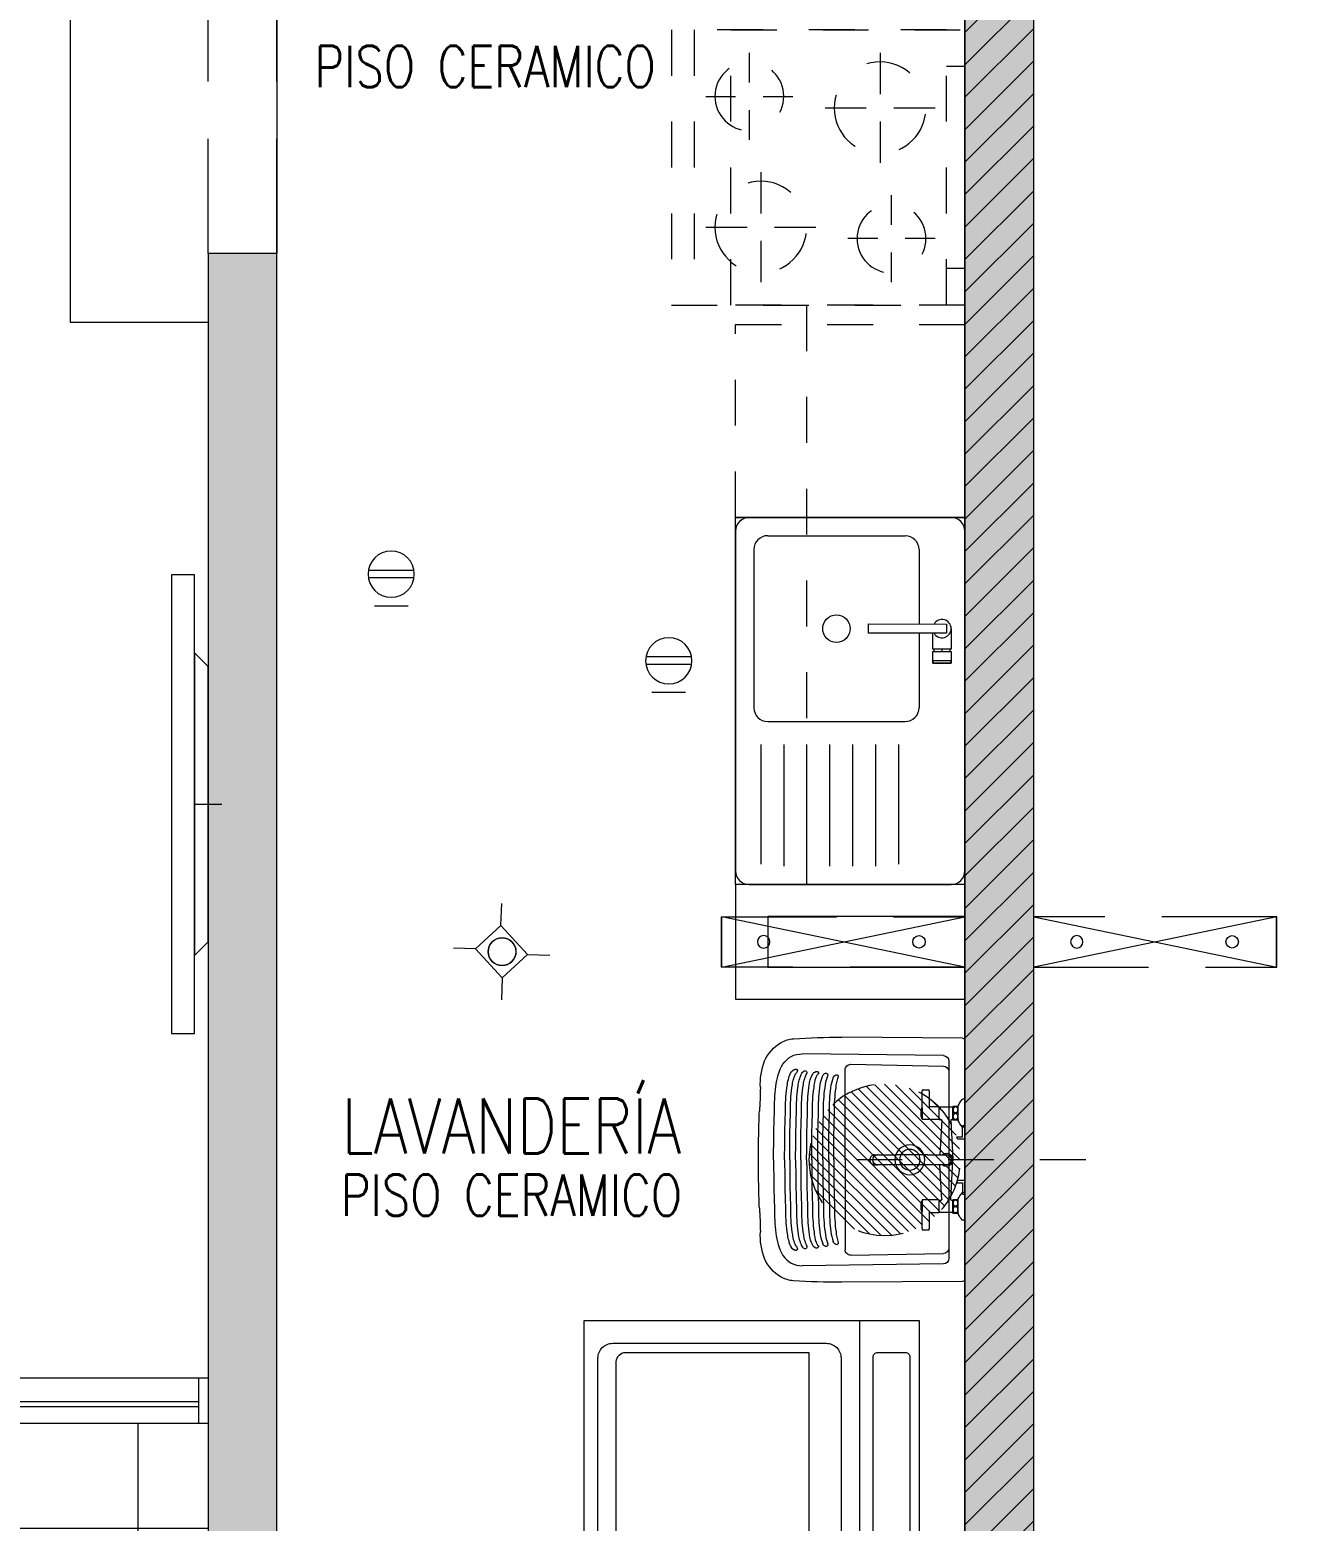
# Model space of a CAD drawing. Header units: millimetres. Extents: x 3738 to 3833, y 1327 to 1657.
# Drawn here: x 3805.983 to 3808.744, y 1482.2 to 1485.45 of the extents above; entities that cross this region are included whole.
import ezdxf
from ezdxf.enums import TextEntityAlignment as Align

# ---------------------------------------------------------------- set-up
doc = ezdxf.new("R2010")
doc.units = ezdxf.units.MM
doc.set_wipeout_variables(frame=1)
for name, pattern in [('DASHDOT', [1, 0.5, -0.25, 0, -0.25]), ('HIDDEN2', [0.1875, 0.125, -0.0625]), ('X-REF_DP_Arquitectura$0$HIDDEN', [0.375, 0.25, -0.125])]:
    doc.linetypes.add(name, pattern=pattern)
doc.layers.get('0').update_dxf_attribs({"color": 251, "lineweight": 9})
for name, color, linetype, lineweight in [('01', 251, 'Continuous', 13), ('A-07', 251, 'Continuous', 13), ('A-HATCH', 251, 'Continuous', 13), ('A-MOBILIARIO', 251, 'Continuous', 13), ('A-MURO ALTO', 251, 'Continuous', 13), ('A-MURO BAJO', 251, 'Continuous', 13), ('A-MUROS', 251, 'Continuous', 13), ('A-PROYECCIONES', 251, 'HIDDEN2', 13), ('A-PROYECCIONES INT.', 251, 'HIDDEN2', 13), ('A-TEXTO-ACABADO PISO', 251, 'Continuous', 13), ('A-TEXTO-AMBIENTE', 251, 'Continuous', 13), ('A_20_Estructuras', 251, 'Continuous', 13), ('A_30_DispositivosSanit', 251, 'Continuous', 13), ('A_30_Equipamiento', 251, 'Continuous', 13), ('A_50_TextoAmbiente', 251, 'Continuous', 13), ('A_50_Vigas', 251, 'X-REF_DP_Arquitectura$0$HIDDEN', 13), ('A_60_HatchEstructuras', 251, 'Continuous', 13), ('DLP_MOBILIARIO FIJO', 251, 'Continuous', 13), ('MURO CF 120', 251, 'Continuous', 13), ('MURO CF 60', 251, 'Continuous', 13)]:
    doc.layers.add(name, color=color, linetype=linetype, lineweight=lineweight)
doc.layers.add('A_30_AccesoriosSanit', color=251, linetype='Continuous', lineweight=13, plot=False)
doc.layers.get('A_30_AccesoriosSanit').off()
doc.styles.add('ROMANS', font='romans.shx', dxfattribs={"width": 0.8})

# ---------------------------------------------------------------- blocks, each defined once
blk = doc.blocks.new('ESTRUC_P1')
at = {"layer": 'A_60_HatchEstructuras'}
h = blk.add_hatch(color=256, dxfattribs=at)
h.dxf.hatch_style = 1
h.paths.add_polyline_path([(38.35, -8.6), (40, -8.6), (40, -7.9), (39.85, -7.9), (39.85, -8.4), (38.35, -8.4), (38.35, -7.525), (36.55, -7.525), (36.55, -8.475), (36.7, -8.475), (36.7, -7.725), (38.2, -7.725), (38.2, -13.79), (38.35, -13.79)])
h.paths.add_polyline_path([(36.7, -10.625), (36.55, -10.625), (36.55, -13.85), (36.85, -13.85), (36.85, -13.7), (36.7, -13.7)])
h.paths.add_polyline_path([(40, -10.35), (39.85, -10.35), (39.85, -13.7), (39.7, -13.7), (39.7, -13.85), (40, -13.85)])
at = {"elevation": 0}
for points in [[(37.67, -12.18), (38.2, -12.07)], [(38.2, -12.18), (37.67, -12.07)], [(38.35, -12.07), (38.88, -12.18)], [(38.88, -12.07), (38.35, -12.18)]]:
    blk.add_lwpolyline(points, dxfattribs=at)
at = {"layer": 'A_20_Estructuras'}
for points in [[(38.35, -8.6), (40, -8.6), (40, -7.9), (39.85, -7.9), (39.85, -8.4), (38.35, -8.4), (38.35, -7.525), (36.55, -7.525), (36.55, -8.475), (36.7, -8.475), (36.7, -7.725), (38.2, -7.725), (38.2, -13.79), (38.35, -13.79)], [(36.7, -10.625), (36.55, -10.625), (36.55, -13.85), (36.85, -13.85), (36.85, -13.7), (36.7, -13.7)]]:
    blk.add_lwpolyline(points, close=True, dxfattribs=at)
at = {"layer": 'A_50_Vigas'}
for points in [[(36.55, -10.625), (36.55, -8.475)], [(36.7, -10.625), (36.7, -8.475)]]:
    blk.add_lwpolyline(points, dxfattribs=at)
at = {"layer": 'A_50_Vigas', "elevation": 0}
for points in [[(38.1995, -12.18), (37.6695, -12.18), (37.6694, -12.07), (38.1994, -12.07)], [(38.2, -12.18), (37.67, -12.18), (37.67, -12.07), (38.2, -12.07)], [(38.3494, -12.18), (38.8794, -12.18), (38.8795, -12.07), (38.3495, -12.07)], [(38.35, -12.18), (38.88, -12.18), (38.88, -12.07), (38.35, -12.07)]]:
    blk.add_lwpolyline(points, dxfattribs=at)
blk = doc.blocks.new('MEZCLADORA-P')
at = {"color": 251, "linetype": 'DASHDOT', "ltscale": 0.07}
blk.add_line((0, 0.2633), (0, -0.2869), dxfattribs=at)
at = {"color": 7}
for p, q in [((-0.1318, 0), (-0.0713, 0)), ((-0.0713, 0), (-0.0713, -0.0048)), ((0.0714, 0), (0.1319, 0)), ((0.1319, 0), (0.1319, -0.0048)), ((-0.1318, 0), (-0.1318, -0.0048)), ((-0.1178, -0.0145), (-0.0853, -0.0145)), ((-0.0875, -0.0265), (-0.1157, -0.0265)), ((-0.1141, -0.0265), (-0.1146, -0.027)), ((-0.0886, -0.027), (-0.1146, -0.027)), ((-0.1146, -0.027), (-0.1146, -0.056)), ((-0.0891, -0.0265), (-0.0886, -0.027)), ((-0.0886, -0.027), (-0.0886, -0.0285)), ((-0.0865, -0.0305), (-0.0015, -0.0262)), ((0.086, -0.0304), (0.0015, -0.0262)), ((0.0714, 0), (0.0714, -0.0048)), ((0.0854, -0.0145), (0.1179, -0.0145)), ((0.1157, -0.0265), (0.0875, -0.0265)), ((0.0886, -0.0265), (0.0881, -0.027)), ((0.1151, -0.027), (0.0881, -0.027)), ((0.0881, -0.0285), (0.0881, -0.027)), ((0.1146, -0.0265), (0.1151, -0.027)), ((0.1151, -0.056), (0.1151, -0.027)), ((-0.0876, -0.057), (-0.1156, -0.057)), ((-0.1156, -0.057), (-0.1156, -0.078)), ((-0.1146, -0.056), (-0.0886, -0.056)), ((-0.1141, -0.0565), (-0.1146, -0.056)), ((-0.0891, -0.0565), (-0.1141, -0.0565)), ((-0.0891, -0.0565), (-0.0886, -0.056)), ((-0.0886, -0.0525), (-0.0886, -0.056)), ((-0.0876, -0.057), (-0.0876, -0.093)), ((-0.0865, -0.0505), (-0.011, -0.0543)), ((-0.011, -0.0405), (-0.011, -0.0805)), ((0.011, -0.0805), (0.011, -0.0405)), ((0.086, -0.0506), (0.011, -0.0543)), ((0.1156, -0.057), (0.0876, -0.057)), ((0.0876, -0.057), (0.0876, -0.093)), ((0.0881, -0.056), (0.0881, -0.0525)), ((0.0881, -0.056), (0.1151, -0.056)), ((0.0886, -0.0565), (0.0881, -0.056)), ((0.1146, -0.0565), (0.0886, -0.0565)), ((0.0896, -0.0565), (0.0896, -0.057)), ((0.0926, -0.0379), (0.0926, -0.0379)), ((0.1136, -0.0565), (0.1136, -0.057)), ((0.1146, -0.0565), (0.1151, -0.056)), ((0.1156, -0.057), (0.1156, -0.078)), ((-0.1526, -0.078), (-0.1501, -0.078)), ((-0.1526, -0.093), (-0.1526, -0.078)), ((-0.1501, -0.093), (-0.1526, -0.093)), ((-0.1242, -0.078), (-0.1501, -0.078)), ((-0.1501, -0.093), (-0.1242, -0.093)), ((-0.1129, -0.078), (-0.1242, -0.078)), ((-0.1242, -0.093), (-0.1129, -0.093)), ((-0.1137, -0.093), (-0.1137, -0.0932)), ((-0.0876, -0.093), (-0.1129, -0.093)), ((-0.1031, -0.0954), (-0.1001, -0.0954)), ((-0.0895, -0.093), (-0.0895, -0.0932)), ((-0.011, -0.0805), (-0.011, -0.1514)), ((0.011, -0.0805), (0.011, -0.1514)), ((0.1129, -0.093), (0.0876, -0.093)), ((0.0895, -0.093), (0.0895, -0.0932)), ((0.1001, -0.0954), (0.1031, -0.0954)), ((0.1242, -0.078), (0.1129, -0.078)), ((0.1129, -0.093), (0.1242, -0.093)), ((0.1137, -0.093), (0.1137, -0.0932)), ((0.1501, -0.078), (0.1242, -0.078)), ((0.1242, -0.093), (0.1501, -0.093)), ((0.1501, -0.078), (0.1526, -0.078)), ((0.1526, -0.093), (0.1501, -0.093)), ((0.1526, -0.093), (0.1526, -0.078)), ((-0.011, -0.1514), (-0.011, -0.1885)), ((0.011, -0.1885), (0.011, -0.1514)), ((-0.011, -0.1885), (-0.011, -0.1905)), ((-0.011, -0.1969), (-0.011, -0.1905)), ((0.011, -0.1885), (0.011, -0.1905)), ((0.011, -0.1969), (0.011, -0.1905))]:
    blk.add_line(p, q, dxfattribs=at)
for centre, radius, start, end in [((-0.1303, -0.0048), 0.0015, 180, 228.4626), ((-0.0982, 0.0315), 0.05, 228.4626, 246.8453), ((-0.1083, -0.0205), 0.0095, 140.8333, 144.6655), ((-0.1083, -0.0205), 0.0095, 215.3345, 219.1667), ((-0.0948, -0.0205), 0.0095, 35.3345, 39.1667), ((-0.0948, -0.0205), 0.0095, 320.8333, 324.6655), ((-0.105, 0.0315), 0.05, 293.1547, 311.5374), ((-0.0728, -0.0048), 0.0015, 311.5374, 0), ((0, -0.0405), 0.0143, 320.0451, 219.9549), ((0, -0.0405), 0.0143, 320.5275, 219.4725), ((0, -0.0405), 0.014, 321.7868, 218.2132), ((0, -0.0405), 0.011, 0, 180), ((0.0729, -0.0048), 0.0015, 180, 228.4626), ((0.105, 0.0315), 0.05, 228.4626, 246.8453), ((0.0949, -0.0205), 0.0095, 140.8333, 144.6655), ((0.0949, -0.0205), 0.0095, 215.3345, 219.1667), ((0.1084, -0.0205), 0.0095, 35.3345, 39.1667), ((0.1084, -0.0205), 0.0095, 320.8333, 324.6655), ((0.0982, 0.0315), 0.05, 293.1547, 311.5374), ((0.1304, -0.0048), 0.0015, 311.5374, 0), ((-0.1127, -0.0932), 0.001, 180, 255.7593), ((-0.1031, -0.0554), 0.04, 255.7593, 270), ((-0.1001, -0.0554), 0.04, 270, 284.2407), ((-0.0905, -0.0932), 0.001, 284.2407, 0), ((0.0905, -0.0932), 0.001, 180, 255.7593), ((0.1001, -0.0554), 0.04, 255.7593, 270), ((0.1031, -0.0554), 0.04, 270, 284.2407), ((0.1127, -0.0932), 0.001, 284.2407, 0)]:
    blk.add_arc(centre, radius, start, end, dxfattribs=at)
for centre, major_axis, ratio, start_param, end_param in [((-0.0016, -0.0243), (0.00195, 0.00019), 0.977728, 4.694416, 4.711947), ((0.0016, -0.0243), (0.00197, -0.00016), 0.989596, 4.695691, 4.715329), ((0, -0.1905), (-0.011, 0), 0.927184, 0, 3.141593), ((0, -0.1905), (0.011, 0), 0.927184, 3.141593, 6.283185)]:
    blk.add_ellipse(centre, major_axis=major_axis, ratio=ratio, start_param=start_param, end_param=end_param, dxfattribs=at)
for points, knots in [([(-0.1161, -0.026), (-0.1161, -0.026), (-0.1161, -0.0259), (-0.1161, -0.0257), (-0.1161, -0.0255), (-0.1161, -0.0251), (-0.1161, -0.0248), (-0.1161, -0.0244), (-0.1161, -0.0242), (-0.1161, -0.0237), (-0.1161, -0.0234), (-0.1161, -0.0228), (-0.1161, -0.0223), (-0.1161, -0.0214), (-0.1161, -0.0209), (-0.1161, -0.0201), (-0.1161, -0.0196), (-0.1161, -0.0187), (-0.1161, -0.0182), (-0.1161, -0.0176), (-0.1161, -0.0173), (-0.1161, -0.0168), (-0.1161, -0.0166), (-0.1161, -0.0162), (-0.1161, -0.0159), (-0.1161, -0.0155), (-0.1161, -0.0153), (-0.1161, -0.0151), (-0.1161, -0.015), (-0.1161, -0.015)], [1.912506, 1.912506, 1.912506, 1.912506, 2.09167, 2.09167, 2.270834, 2.270834, 2.409757, 2.409757, 2.503909, 2.503909, 2.59806, 2.59806, 2.741232, 2.741232, 2.868759, 2.868759, 2.996286, 2.996286, 3.139457, 3.139457, 3.233609, 3.233609, 3.32776, 3.32776, 3.466683, 3.466683, 3.645847, 3.645847, 3.825012, 3.825012, 3.825012, 3.825012]), ([(-0.1088, -0.026), (-0.1083, -0.026), (-0.1078, -0.0259), (-0.1067, -0.0257), (-0.1061, -0.0255), (-0.1053, -0.0251), (-0.1049, -0.0248), (-0.1043, -0.0244), (-0.1041, -0.0242), (-0.1036, -0.0237), (-0.1034, -0.0234), (-0.103, -0.0228), (-0.1028, -0.0223), (-0.1026, -0.0214), (-0.1025, -0.0209), (-0.1025, -0.0201), (-0.1026, -0.0196), (-0.1028, -0.0187), (-0.103, -0.0182), (-0.1034, -0.0176), (-0.1036, -0.0173), (-0.1041, -0.0168), (-0.1043, -0.0166), (-0.1049, -0.0162), (-0.1053, -0.0159), (-0.1061, -0.0155), (-0.1067, -0.0153), (-0.1078, -0.0151), (-0.1083, -0.015), (-0.1088, -0.015), (-0.1094, -0.015), (-0.1099, -0.0151), (-0.111, -0.0153), (-0.1116, -0.0155), (-0.1124, -0.0159), (-0.1128, -0.0162), (-0.1134, -0.0166), (-0.1136, -0.0168), (-0.1141, -0.0173), (-0.1143, -0.0176), (-0.1147, -0.0182), (-0.1149, -0.0187), (-0.1151, -0.0196), (-0.1152, -0.0201), (-0.1152, -0.0209), (-0.1151, -0.0214), (-0.1149, -0.0223), (-0.1147, -0.0228), (-0.1143, -0.0234), (-0.1141, -0.0237), (-0.1136, -0.0242), (-0.1134, -0.0244), (-0.1128, -0.0248), (-0.1124, -0.0251), (-0.1116, -0.0255), (-0.111, -0.0257), (-0.1099, -0.0259), (-0.1094, -0.026), (-0.1088, -0.026)], [1.912506, 1.912506, 1.912506, 1.912506, 2.09167, 2.09167, 2.270834, 2.270834, 2.409757, 2.409757, 2.503909, 2.503909, 2.59806, 2.59806, 2.741232, 2.741232, 2.868759, 2.868759, 2.996286, 2.996286, 3.139457, 3.139457, 3.233609, 3.233609, 3.32776, 3.32776, 3.466683, 3.466683, 3.645847, 3.645847, 3.825012, 3.825012, 3.825012, 4.004176, 4.004176, 4.18334, 4.18334, 4.322263, 4.322263, 4.416415, 4.416415, 4.510566, 4.510566, 4.653737, 4.653737, 4.781264, 4.781264, 4.908792, 4.908792, 5.051963, 5.051963, 5.146114, 5.146114, 5.240266, 5.240266, 5.379189, 5.379189, 5.558353, 5.558353, 5.737517, 5.737517, 5.737517, 5.737517]), ([(-0.0944, -0.026), (-0.0938, -0.026), (-0.0933, -0.0259), (-0.0922, -0.0257), (-0.0916, -0.0255), (-0.0908, -0.0251), (-0.0904, -0.0248), (-0.0898, -0.0244), (-0.0896, -0.0242), (-0.0891, -0.0237), (-0.0889, -0.0234), (-0.0885, -0.0228), (-0.0883, -0.0223), (-0.0881, -0.0214), (-0.088, -0.0209), (-0.088, -0.0201), (-0.0881, -0.0196), (-0.0883, -0.0187), (-0.0885, -0.0182), (-0.0889, -0.0176), (-0.0891, -0.0173), (-0.0896, -0.0168), (-0.0898, -0.0166), (-0.0904, -0.0162), (-0.0908, -0.0159), (-0.0916, -0.0155), (-0.0922, -0.0153), (-0.0933, -0.0151), (-0.0938, -0.015), (-0.0944, -0.015), (-0.0949, -0.015), (-0.0954, -0.0151), (-0.0965, -0.0153), (-0.0971, -0.0155), (-0.0979, -0.0159), (-0.0983, -0.0162), (-0.0989, -0.0166), (-0.0991, -0.0168), (-0.0996, -0.0173), (-0.0998, -0.0176), (-0.1002, -0.0182), (-0.1004, -0.0187), (-0.1006, -0.0196), (-0.1007, -0.0201), (-0.1007, -0.0209), (-0.1006, -0.0214), (-0.1004, -0.0223), (-0.1002, -0.0228), (-0.0998, -0.0234), (-0.0996, -0.0237), (-0.0991, -0.0242), (-0.0989, -0.0244), (-0.0983, -0.0248), (-0.0979, -0.0251), (-0.0971, -0.0255), (-0.0965, -0.0257), (-0.0954, -0.0259), (-0.0949, -0.026), (-0.0944, -0.026)], [-1.912506, -1.912506, -1.912506, -1.912506, -1.733342, -1.733342, -1.554177, -1.554177, -1.415254, -1.415254, -1.321103, -1.321103, -1.226951, -1.226951, -1.08378, -1.08378, -0.956253, -0.956253, -0.828726, -0.828726, -0.685555, -0.685555, -0.591403, -0.591403, -0.497251, -0.497251, -0.358328, -0.358328, -0.179164, -0.179164, 0, 0, 0, 0.179164, 0.179164, 0.358328, 0.358328, 0.497251, 0.497251, 0.591403, 0.591403, 0.685555, 0.685555, 0.828726, 0.828726, 0.956253, 0.956253, 1.08378, 1.08378, 1.226951, 1.226951, 1.321103, 1.321103, 1.415254, 1.415254, 1.554177, 1.554177, 1.733342, 1.733342, 1.912506, 1.912506, 1.912506, 1.912506]), ([(-0.0886, -0.0285), (-0.0886, -0.0287), (-0.0886, -0.0289), (-0.0884, -0.0293), (-0.0883, -0.0295), (-0.0881, -0.0299), (-0.0879, -0.03), (-0.0876, -0.0303), (-0.0874, -0.0303), (-0.0869, -0.0305), (-0.0867, -0.0305), (-0.0865, -0.0305)], [0.0014961, 0.0014961, 0.0014961, 0.0014961, 0.0628341, 0.0628341, 0.1278738, 0.1278738, 0.192655, 0.192655, 0.2586819, 0.2586819, 0.3211409, 0.3211409, 0.3211409, 0.3211409]), ([(-0.0871, -0.015), (-0.0871, -0.015), (-0.0871, -0.0151), (-0.0871, -0.0153), (-0.0871, -0.0155), (-0.0871, -0.0159), (-0.0871, -0.0162), (-0.0871, -0.0166), (-0.0871, -0.0168), (-0.0871, -0.0173), (-0.0871, -0.0176), (-0.0871, -0.0182), (-0.0871, -0.0187), (-0.0871, -0.0196), (-0.0871, -0.0201), (-0.0871, -0.0209), (-0.0871, -0.0214), (-0.0871, -0.0223), (-0.0871, -0.0228), (-0.0871, -0.0234), (-0.0871, -0.0237), (-0.0871, -0.0242), (-0.0871, -0.0244), (-0.0871, -0.0248), (-0.0871, -0.0251), (-0.0871, -0.0255), (-0.0871, -0.0257), (-0.0871, -0.0259), (-0.0871, -0.026), (-0.0871, -0.026)], [0, 0, 0, 0, 0.179164, 0.179164, 0.358328, 0.358328, 0.497251, 0.497251, 0.591403, 0.591403, 0.685555, 0.685555, 0.828726, 0.828726, 0.956253, 0.956253, 1.08378, 1.08378, 1.226951, 1.226951, 1.321103, 1.321103, 1.415254, 1.415254, 1.554177, 1.554177, 1.733342, 1.733342, 1.912506, 1.912506, 1.912506, 1.912506]), ([(0.0014, -0.0262), (0.0014, -0.0262), (0.0014, -0.0262), (0.0015, -0.0262), (0.0015, -0.0262), (0.0015, -0.0262)], [0, 0, 0, 0, 0.003858876, 0.003858876, 0.005459734, 0.005459734, 0.005459734, 0.005459734]), ([(0.086, -0.0305), (0.0862, -0.0305), (0.0864, -0.0304), (0.0869, -0.0303), (0.0871, -0.0302), (0.0874, -0.03), (0.0876, -0.0298), (0.0878, -0.0295), (0.0879, -0.0293), (0.0881, -0.0289), (0.0881, -0.0287), (0.0881, -0.0285)], [0.0009309, 0.0009309, 0.0009309, 0.0009309, 0.0631461, 0.0631461, 0.1284888, 0.1284888, 0.1937028, 0.1937028, 0.260157, 0.260157, 0.3196739, 0.3196739, 0.3196739, 0.3196739]), ([(0.0871, -0.026), (0.0871, -0.026), (0.0871, -0.0259), (0.0871, -0.0257), (0.0871, -0.0255), (0.0871, -0.0251), (0.0871, -0.0248), (0.0871, -0.0244), (0.0871, -0.0242), (0.0871, -0.0237), (0.0871, -0.0234), (0.0871, -0.0228), (0.0871, -0.0223), (0.0871, -0.0214), (0.0871, -0.0209), (0.0871, -0.0201), (0.0871, -0.0196), (0.0871, -0.0187), (0.0871, -0.0182), (0.0871, -0.0176), (0.0871, -0.0173), (0.0871, -0.0168), (0.0871, -0.0166), (0.0871, -0.0162), (0.0871, -0.0159), (0.0871, -0.0155), (0.0871, -0.0153), (0.0871, -0.0151), (0.0871, -0.015), (0.0871, -0.015)], [1.912506, 1.912506, 1.912506, 1.912506, 2.09167, 2.09167, 2.270834, 2.270834, 2.409757, 2.409757, 2.503909, 2.503909, 2.59806, 2.59806, 2.741232, 2.741232, 2.868759, 2.868759, 2.996286, 2.996286, 3.139457, 3.139457, 3.233609, 3.233609, 3.32776, 3.32776, 3.466683, 3.466683, 3.645847, 3.645847, 3.825012, 3.825012, 3.825012, 3.825012]), ([(0.0944, -0.026), (0.0949, -0.026), (0.0954, -0.0259), (0.0965, -0.0257), (0.0971, -0.0255), (0.0979, -0.0251), (0.0983, -0.0248), (0.0989, -0.0244), (0.0991, -0.0242), (0.0996, -0.0237), (0.0998, -0.0234), (0.1002, -0.0228), (0.1004, -0.0223), (0.1006, -0.0214), (0.1007, -0.0209), (0.1007, -0.0201), (0.1006, -0.0196), (0.1004, -0.0187), (0.1002, -0.0182), (0.0998, -0.0176), (0.0996, -0.0173), (0.0991, -0.0168), (0.0989, -0.0166), (0.0983, -0.0162), (0.0979, -0.0159), (0.0971, -0.0155), (0.0965, -0.0153), (0.0954, -0.0151), (0.0949, -0.015), (0.0944, -0.015), (0.0938, -0.015), (0.0933, -0.0151), (0.0922, -0.0153), (0.0916, -0.0155), (0.0908, -0.0159), (0.0904, -0.0162), (0.0898, -0.0166), (0.0896, -0.0168), (0.0891, -0.0173), (0.0889, -0.0176), (0.0885, -0.0182), (0.0883, -0.0187), (0.0881, -0.0196), (0.088, -0.0201), (0.088, -0.0209), (0.0881, -0.0214), (0.0883, -0.0223), (0.0885, -0.0228), (0.0889, -0.0234), (0.0891, -0.0237), (0.0896, -0.0242), (0.0898, -0.0244), (0.0904, -0.0248), (0.0908, -0.0251), (0.0916, -0.0255), (0.0922, -0.0257), (0.0933, -0.0259), (0.0938, -0.026), (0.0944, -0.026)], [1.912506, 1.912506, 1.912506, 1.912506, 2.09167, 2.09167, 2.270834, 2.270834, 2.409757, 2.409757, 2.503909, 2.503909, 2.59806, 2.59806, 2.741232, 2.741232, 2.868759, 2.868759, 2.996286, 2.996286, 3.139457, 3.139457, 3.233609, 3.233609, 3.32776, 3.32776, 3.466683, 3.466683, 3.645847, 3.645847, 3.825012, 3.825012, 3.825012, 4.004176, 4.004176, 4.18334, 4.18334, 4.322263, 4.322263, 4.416415, 4.416415, 4.510566, 4.510566, 4.653737, 4.653737, 4.781264, 4.781264, 4.908792, 4.908792, 5.051963, 5.051963, 5.146114, 5.146114, 5.240266, 5.240266, 5.379189, 5.379189, 5.558353, 5.558353, 5.737517, 5.737517, 5.737517, 5.737517]), ([(0.1088, -0.026), (0.1094, -0.026), (0.1099, -0.0259), (0.111, -0.0257), (0.1116, -0.0255), (0.1124, -0.0251), (0.1128, -0.0248), (0.1134, -0.0244), (0.1136, -0.0242), (0.1141, -0.0237), (0.1143, -0.0234), (0.1147, -0.0228), (0.1149, -0.0223), (0.1151, -0.0214), (0.1152, -0.0209), (0.1152, -0.0201), (0.1151, -0.0196), (0.1149, -0.0187), (0.1147, -0.0182), (0.1143, -0.0176), (0.1141, -0.0173), (0.1136, -0.0168), (0.1134, -0.0166), (0.1128, -0.0162), (0.1124, -0.0159), (0.1116, -0.0155), (0.111, -0.0153), (0.1099, -0.0151), (0.1094, -0.015), (0.1088, -0.015), (0.1083, -0.015), (0.1078, -0.0151), (0.1067, -0.0153), (0.1061, -0.0155), (0.1053, -0.0159), (0.1049, -0.0162), (0.1043, -0.0166), (0.1041, -0.0168), (0.1036, -0.0173), (0.1034, -0.0176), (0.103, -0.0182), (0.1028, -0.0187), (0.1026, -0.0196), (0.1025, -0.0201), (0.1025, -0.0209), (0.1026, -0.0214), (0.1028, -0.0223), (0.103, -0.0228), (0.1034, -0.0234), (0.1036, -0.0237), (0.1041, -0.0242), (0.1043, -0.0244), (0.1049, -0.0248), (0.1053, -0.0251), (0.1061, -0.0255), (0.1067, -0.0257), (0.1078, -0.0259), (0.1083, -0.026), (0.1088, -0.026)], [-1.912506, -1.912506, -1.912506, -1.912506, -1.733342, -1.733342, -1.554177, -1.554177, -1.415254, -1.415254, -1.321103, -1.321103, -1.226951, -1.226951, -1.08378, -1.08378, -0.956253, -0.956253, -0.828726, -0.828726, -0.685555, -0.685555, -0.591403, -0.591403, -0.497251, -0.497251, -0.358328, -0.358328, -0.179164, -0.179164, 0, 0, 0, 0.179164, 0.179164, 0.358328, 0.358328, 0.497251, 0.497251, 0.591403, 0.591403, 0.685555, 0.685555, 0.828726, 0.828726, 0.956253, 0.956253, 1.08378, 1.08378, 1.226951, 1.226951, 1.321103, 1.321103, 1.415254, 1.415254, 1.554177, 1.554177, 1.733342, 1.733342, 1.912506, 1.912506, 1.912506, 1.912506]), ([(0.1161, -0.015), (0.1161, -0.015), (0.1161, -0.0151), (0.1161, -0.0153), (0.1161, -0.0155), (0.1161, -0.0159), (0.1161, -0.0162), (0.1161, -0.0166), (0.1161, -0.0168), (0.1161, -0.0173), (0.1161, -0.0176), (0.1161, -0.0182), (0.1161, -0.0187), (0.1161, -0.0196), (0.1161, -0.0201), (0.1161, -0.0209), (0.1161, -0.0214), (0.1161, -0.0223), (0.1161, -0.0228), (0.1161, -0.0234), (0.1161, -0.0237), (0.1161, -0.0242), (0.1161, -0.0244), (0.1161, -0.0248), (0.1161, -0.0251), (0.1161, -0.0255), (0.1161, -0.0257), (0.1161, -0.0259), (0.1161, -0.026), (0.1161, -0.026)], [0, 0, 0, 0, 0.179164, 0.179164, 0.358328, 0.358328, 0.497251, 0.497251, 0.591403, 0.591403, 0.685555, 0.685555, 0.828726, 0.828726, 0.956253, 0.956253, 1.08378, 1.08378, 1.226951, 1.226951, 1.321103, 1.321103, 1.415254, 1.415254, 1.554177, 1.554177, 1.733342, 1.733342, 1.912506, 1.912506, 1.912506, 1.912506]), ([(-0.0865, -0.0505), (-0.0867, -0.0505), (-0.0869, -0.0505), (-0.0873, -0.0507), (-0.0875, -0.0507), (-0.0879, -0.051), (-0.0881, -0.0511), (-0.0883, -0.0515), (-0.0884, -0.0517), (-0.0886, -0.0521), (-0.0886, -0.0523), (-0.0886, -0.0525)], [0, 0, 0, 0, 0.0632739, 0.0632739, 0.1284986, 0.1284986, 0.1931331, 0.1931331, 0.2588948, 0.2588948, 0.322347, 0.322347, 0.322347, 0.322347]), ([(0.0881, -0.0525), (0.0881, -0.0523), (0.0881, -0.0521), (0.0879, -0.0517), (0.0878, -0.0515), (0.0876, -0.0512), (0.0874, -0.051), (0.0871, -0.0508), (0.0869, -0.0507), (0.0864, -0.0506), (0.0862, -0.0505), (0.086, -0.0505)], [0.0009616, 0.0009616, 0.0009616, 0.0009616, 0.0627142, 0.0627142, 0.1276947, 0.1276947, 0.1924362, 0.1924362, 0.2584085, 0.2584085, 0.3218037, 0.3218037, 0.3218037, 0.3218037]), ([(0.011, -0.1969), (0.011, -0.198), (0.0108, -0.199), (0.0101, -0.2011), (0.0095, -0.2021), (0.0082, -0.2038), (0.0073, -0.2046), (0.0054, -0.2059), (0.0043, -0.2064), (0.0021, -0.207), (0.0009, -0.2072), (-0.0015, -0.2071), (-0.0026, -0.2069), (-0.0048, -0.2062), (-0.0059, -0.2056), (-0.0077, -0.2042), (-0.0085, -0.2034), (-0.0098, -0.2016), (-0.0103, -0.2006), (-0.0109, -0.1987), (-0.011, -0.1978), (-0.011, -0.1969)], [4.328417, 4.328417, 4.328417, 4.328417, 4.64395, 4.64395, 4.960575, 4.960575, 5.279717, 5.279717, 5.601363, 5.601363, 5.924602, 5.924602, 6.248311, 6.248311, 6.571371, 6.571371, 6.892655, 6.892655, 7.211325, 7.211325, 7.470009, 7.470009, 7.470009, 7.470009])]:
    blk.add_open_spline(points, degree=3, knots=knots, dxfattribs=at)
for points in [[(-0.0015, -0.0262), (-0.0015, -0.0262), (-0.0015, -0.0262), (-0.0015, -0.0262)], [(-0.0015, -0.0262), (-0.0015, -0.0262), (-0.0014, -0.0262), (-0.0014, -0.0262)], [(0.0015, -0.0262), (0.0015, -0.0262), (0.0015, -0.0262), (0.0015, -0.0262)], [(-0.093, -0.0371), (-0.093, -0.0371), (-0.093, -0.0371), (-0.093, -0.0371)], [(-0.0886, -0.0525), (-0.0886, -0.0525), (-0.0886, -0.0525), (-0.0886, -0.0525)], [(-0.0865, -0.0505), (-0.0865, -0.0505), (-0.0865, -0.0505), (-0.0865, -0.0505)], [(0.0881, -0.0525), (0.0881, -0.0525), (0.0881, -0.0525), (0.0881, -0.0525)]]:
    blk.add_open_spline(points, degree=3, dxfattribs=at)
blk = doc.blocks.new('LAV-AMAZ-LAV_01')
blk.add_wipeout([(0.26, 0), (0.2622, -0.0005), (0.2636, -0.0015), (0.2646, -0.0029), (0.265, -0.005), (0.2669, -0.2686), (0.2669, -0.2806), (0.2668, -0.3016), (0.2663, -0.3212), (0.2658, -0.3369), (0.2649, -0.3544), (0.2637, -0.3738), (0.2622, -0.3835), (0.2599, -0.3912), (0.256, -0.3998), (0.2526, -0.4053), (0.248, -0.4118), (0.2384, -0.4219), (0.2336, -0.426), (0.2274, -0.4303), (0.2218, -0.4337), (0.2153, -0.4368), (0.2095, -0.4389), (0.2006, -0.4416), (0.191, -0.4437), (0.1829, -0.445), (0.1696, -0.4461), (0.165, -0.4462), (0.1572, -0.4459), (0.1314, -0.4466), (0.1057, -0.4481), (0.0834, -0.4489), (0.0611, -0.4495), (0.0413, -0.4498), (0.0031, -0.45), (-0.0305, -0.4499), (-0.0611, -0.4495), (-0.0834, -0.4489), (-0.1057, -0.4481), (-0.1314, -0.4466), (-0.1572, -0.4459), (-0.165, -0.4462), (-0.1772, -0.4456), (-0.1867, -0.4445), (-0.1955, -0.4428), (-0.2037, -0.4407), (-0.2104, -0.4386), (-0.2153, -0.4368), (-0.223, -0.433), (-0.231, -0.4279), (-0.2384, -0.4219), (-0.245, -0.4153), (-0.2509, -0.4079), (-0.2556, -0.4005), (-0.2593, -0.3928), (-0.2612, -0.3876), (-0.2627, -0.3815), (-0.2637, -0.3738), (-0.2647, -0.3576), (-0.2655, -0.3419), (-0.2661, -0.3284), (-0.2663, -0.3212), (-0.2667, -0.3081), (-0.2669, -0.2902), (-0.2669, -0.2686), (-0.2665, -0.2127), (-0.266, -0.1368), (-0.265, -0.005), (-0.2647, -0.0032), (-0.2636, -0.0015), (-0.2621, -0.0004), (-0.26, 0)])
for p, q in [((0.26, 0), (-0.26, 0)), ((-0.265, -0.005), (-0.2669, -0.2686)), ((0.265, -0.005), (0.2669, -0.2686)), ((-0.2271, -0.0469), (-0.2308, -0.3547)), ((0.2151, -0.035), (-0.2151, -0.035)), ((-0.208, -0.2488), (-0.2042, -0.0468)), ((0.208, -0.2488), (0.2042, -0.0468)), ((0.2271, -0.0469), (0.2308, -0.3547)), ((0, -0.261), (-0.196, -0.261)), ((0, -0.261), (0.196, -0.261))]:
    blk.add_line(p, q)
at = {"color": 7}
for points in [[(-0.0001, -0.286, -0.004924), (-0.06, -0.2855, -0.005443), (-0.1041, -0.2841, -0.041272), (-0.157, -0.281, -0.059773), (-0.1802, -0.2762, -0.37117)], [(-0.0001, -0.297, -0.004924), (-0.06, -0.2965, -0.005443), (-0.1041, -0.2951, -0.041272), (-0.157, -0.292, -0.045554), (-0.1778, -0.2875)], [(0.0001, -0.286, 0.004924), (0.06, -0.2855, 0.005443), (0.1041, -0.2841, 0.041272), (0.157, -0.281, 0.059773), (0.1802, -0.2762, 0.37117)], [(0.0001, -0.297, 0.004924), (0.06, -0.2965, 0.005443), (0.1041, -0.2951, 0.041272), (0.157, -0.292, 0.045554), (0.1778, -0.2875)], [(-0.0001, -0.334, -0.004924), (-0.06, -0.3335, -0.005443), (-0.1041, -0.3321, -0.041272), (-0.157, -0.329, -0.078711), (-0.1799, -0.3243, -0.062731), (-0.1859, -0.3211, -0.37117)], [(-0.0001, -0.321, -0.004924), (-0.06, -0.3205, -0.005443), (-0.1041, -0.3191, -0.041272), (-0.157, -0.316, -0.068069), (-0.1833, -0.3101, -0.158546)], [(-0.0001, -0.31, -0.004924), (-0.06, -0.3095, -0.005443), (-0.1041, -0.3081, -0.041272), (-0.157, -0.305, -0.066903), (-0.1829, -0.2992, -0.004021)], [(0.0001, -0.31, 0.004924), (0.06, -0.3095, 0.005443), (0.1041, -0.3081, 0.041272), (0.157, -0.305, 0.066903), (0.1829, -0.2992, 0.004021)], [(0.0001, -0.321, 0.004924), (0.06, -0.3205, 0.005443), (0.1041, -0.3191, 0.041272), (0.157, -0.316, 0.068069), (0.1833, -0.3101, 0.158546)], [(0.0001, -0.334, 0.004924), (0.06, -0.3335, 0.005443), (0.1041, -0.3321, 0.041272), (0.157, -0.329, 0.078711), (0.1799, -0.3243, 0.062731), (0.1859, -0.3211, 0.37117)], [(-0.0001, -0.369, -0.004924), (-0.06, -0.3685, -0.005443), (-0.1041, -0.3671, -0.041272), (-0.157, -0.364, -0.068174), (-0.1834, -0.358, -0.157546), (-0.1925, -0.3517, -0.375783)], [(-0.0001, -0.358, -0.004924), (-0.06, -0.3575, -0.005443), (-0.1041, -0.3561, -0.041272), (-0.157, -0.353, -0.068174), (-0.1834, -0.347, -0.012686), (-0.1882, -0.3447)], [(-0.0001, -0.345, -0.004924), (-0.06, -0.3445, -0.005443), (-0.1041, -0.3431, -0.041272), (-0.157, -0.34, -0.078711), (-0.1799, -0.3353, -0.054156), (-0.1851, -0.3326, -0.37117)], [(0.0001, -0.345, 0.004924), (0.06, -0.3445, 0.005443), (0.1041, -0.3431, 0.041272), (0.157, -0.34, 0.078711), (0.1799, -0.3353, 0.054156), (0.1851, -0.3326, 0.37117)], [(0.0001, -0.358, 0.004924), (0.06, -0.3575, 0.005443), (0.1041, -0.3561, 0.041272), (0.157, -0.353, 0.068174), (0.1834, -0.347, 0.012686), (0.1882, -0.3447)], [(0.0001, -0.369, 0.004924), (0.06, -0.3685, 0.005443), (0.1041, -0.3671, 0.041272), (0.157, -0.364, 0.068174), (0.1834, -0.358, 0.157546), (0.1925, -0.3517, 0.375783)], [(-0.0001, -0.393, -0.004924), (-0.06, -0.3925, -0.005443), (-0.1041, -0.3911, -0.041272), (-0.157, -0.388, -0.064512), (-0.1851, -0.3816, -0.157603), (-0.1966, -0.3724)], [(-0.0001, -0.382, -0.004924), (-0.06, -0.3815, -0.005443), (-0.1041, -0.3801, -0.041272), (-0.157, -0.377, -0.068174), (-0.1834, -0.371, -0.088848), (-0.1902, -0.3667, -0.37117)], [(0.0001, -0.382, 0.004924), (0.06, -0.3815, 0.005443), (0.1041, -0.3801, 0.041272), (0.157, -0.377, 0.068174), (0.1834, -0.371, 0.088848), (0.1902, -0.3667, 0.37117)], [(0.0001, -0.393, 0.004924), (0.06, -0.3925, 0.005443), (0.1041, -0.3911, 0.041272), (0.157, -0.388, 0.064512), (0.1851, -0.3816, 0.157603), (0.1966, -0.3724)]]:
    blk.add_lwpolyline(points, format="xyb", dxfattribs=at)
for points in [[(0, -0.417, -0.004925), (-0.0604, -0.4165, -0.00535), (-0.1043, -0.4151, -0.04023), (-0.1597, -0.4119, -0.10491), (-0.2087, -0.3967, -0.253945), (-0.2308, -0.3547, -0.253945)], [(0, -0.417, 0.004925), (0.0604, -0.4165, 0.00535), (0.1043, -0.4151, 0.04023), (0.1597, -0.4119, 0.10491), (0.2087, -0.3967, 0.253945), (0.2308, -0.3547, 0.253945)], [(-0.0611, -0.4495, 0.004927), (0, -0.45, 0.004927), (0.0611, -0.4495, 0.004927)]]:
    blk.add_lwpolyline(points, format="xyb")
for radius in [0.0325, 0.0225]:
    blk.add_circle((0, -0.12), radius)
for centre, radius, start, end in [((-0.26, -0.005), 0.005, 90, 179.5983), ((0.26, -0.005), 0.005, 0.4017, 90), ((-0.2151, -0.047), 0.012, 90, 179.3199), ((-0.1922, -0.047), 0.012, 90, 178.9249), ((0.1922, -0.047), 0.012, 1.0751, 90), ((0.2151, -0.047), 0.012, 0.6801, 90), ((-0.196, -0.249), 0.012, 178.9249, 270), ((0.196, -0.249), 0.012, 270, 1.0751), ((1.0777, -0.2806), 1.3446, 179.4878, 183.9734), ((-1.0777, -0.2806), 1.3446, 356.0266, 0.5122), ((-0.2016, -0.3694), 0.0623, 183.9734, 209.8873), ((0.2016, -0.3694), 0.0623, 330.1127, 356.0266), ((-0.1812, -0.3586), 0.0853, 209.3798, 246.4528), ((0.1812, -0.3586), 0.0853, 293.5472, 330.6202), ((-0.165, -0.3061), 0.14, 248.9414, 273.2067), ((-0.1653, -1.2669), 0.821, 85.8335, 89.4318), ((-0.0188, 1.6329), 2.0828, 267.6113, 268.8381), ((0.0188, 1.6329), 2.0828, 271.1619, 272.3887), ((0.1653, -1.2669), 0.821, 90.5682, 94.1665), ((0.165, -0.3061), 0.14, 266.7933, 291.0586)]:
    blk.add_arc(centre, radius, start, end)
for centre, radius, start, end in [((-0.1812, -0.2801), 0.00402, 67.2152, 203.9492), ((-0.1728, -0.2741), 0.0143, 212.1454, 249.2708), ((0.1728, -0.2741), 0.0143, 290.7292, 327.8546), ((0.1812, -0.2801), 0.00402, 336.0508, 112.7848), ((-0.1843, -0.3232), 0.00817, 170.8884, 211.776), ((-0.189, -0.3225), 0.00344, 23.6624, 170.8884), ((-0.1848, -0.3029), 0.00409, 62.4907, 198.722), ((-0.1792, -0.3009), 0.01, 198.722, 245.4682), ((0.1848, -0.3029), 0.00409, 341.278, 117.5093), ((0.1792, -0.3009), 0.01, 294.5318, 341.278), ((0.189, -0.3225), 0.00344, 9.1116, 156.3376), ((0.1843, -0.3232), 0.00817, 328.224, 9.1116), ((-0.1898, -0.3485), 0.00418, 67.1844, 229.4438), ((-0.1807, -0.321), 0.0124, 211.776, 249.2633), ((0.1807, -0.321), 0.0124, 290.7367, 328.224), ((0.1898, -0.3485), 0.00418, 310.5562, 112.8156), ((-0.1935, -0.3694), 0.00427, 39.8792, 224.315), ((0.1935, -0.3694), 0.00427, 315.685, 140.1208)]:
    blk.add_arc(centre, radius, start, end, dxfattribs=at)
blk.add_blockref('MEZCLADORA-P', (0, 0))
blk = doc.blocks.new('A$C4BFA03A9')
for points in [[(0.06, -0.5), (0.11, -0.5), (0.11, 0.5), (0.06, 0.5)], [(0.03, -0.3), (0.06, -0.33), (0.06, 0.33), (0.03, 0.3)]]:
    blk.add_lwpolyline(points, close=True)
at = {"layer": 'A-PROYECCIONES', "ltscale": 0.15}
blk.add_line((0.06, 0), (0, 0), dxfattribs=at)
blk = doc.blocks.new('LAV-SEC')
blk.add_wipeout([(-0.35, 0), (-0.35, -0.73), (0.35, -0.73), (0.35, 0)])
blk.add_line((0.35, -0.13), (-0.35, -0.13))
blk.add_lwpolyline([(0.35, 0), (-0.35, 0), (-0.35, -0.73), (0.35, -0.73)], close=True)
at = {"color": 251}
for points in [[(0.27, -0.02), (-0.27, -0.02, 0.414214), (-0.28, -0.03), (-0.28, -0.09, 0.414214), (-0.27, -0.1), (0.27, -0.1, 0.414214), (0.28, -0.09), (0.28, -0.03, 0.414214)], [(0.28, -0.24), (-0.28, -0.24), (-0.28, -0.64, 0.414214), (-0.26, -0.66), (0.26, -0.66, 0.414214), (0.28, -0.64)]]:
    blk.add_lwpolyline(points, format="xyb", close=True, dxfattribs=at)
blk.add_lwpolyline([(-0.3, -0.6677, 0.414214), (-0.2677, -0.7), (0.2677, -0.7, 0.414214), (0.3, -0.6677), (0.3, -0.2023, 0.414214), (0.2677, -0.17), (-0.2677, -0.17, 0.414214), (-0.3, -0.2023)], format="xyb", close=True)
blk = doc.blocks.new('TERMA')
at = {"layer": 'A-HATCH', "linetype": 'HIDDEN2', "ltscale": 0.3}
h = blk.add_hatch(dxfattribs=at)
h.set_pattern_fill('ANSI31', color=256, scale=0.005)
h.set_pattern_definition([(45, (-212.033513, -158.478632), (-0.01122532015, 0.01122532015), [])])
edge = h.paths.add_edge_path()
edge.add_arc((-0.175, 0), 0.165, 0, 360)
at = {"linetype": 'Continuous', "ltscale": 0.3}
blk.add_line((0, 0.045), (0, -0.045), dxfattribs=at)
for points in [[(-0.0178, 0.05), (-0.005, 0.05), (-0.005, 0.075), (0, 0.075), (0, 0.045), (-0.0163, 0.045)], [(-0.0178, -0.05), (-0.005, -0.05), (-0.005, -0.075), (0, -0.075), (0, -0.045), (-0.0163, -0.045)]]:
    blk.add_lwpolyline(points, close=True, dxfattribs=at)
at = {"color": 2, "linetype": 'HIDDEN2', "ltscale": 0.3}
blk.add_circle((-0.175, 0), 0.165, dxfattribs=at)
blk = doc.blocks.new('A$C33FC7C8B')
at = {"ltscale": 0.5}
for p, q in [((0.08, 0.64, -0.0001), (0.52, 0.64, 0.0001)), ((0.08, 0.64, -0.0001), (0.08, 0.6, -0.0001)), ((0.52, 0.64, 0.0001), (0.52, 0.6, 0.0001)), ((0, 0, -0.0001), (0, 0.6, -0.0001)), ((0, 0.6, -0.0001), (0.6, 0.6, 0.0001)), ((0.6, 0.6, 0.0001), (0.6, 0, 0.0001)), ((0.145, 0.575, -0.0001), (0.145, 0.51, -0.0001)), ((0.43, 0.485, 0.0001), (0.43, 0.575, 0.0001)), ((0.05, 0.48, -0.0001), (0.115, 0.48, -0.0001)), ((0.175, 0.48, -0.0001), (0.24, 0.48, 0)), ((0.145, 0.45, -0.0001), (0.145, 0.385, -0.0001)), ((0.4, 0.455, 0), (0.31, 0.455, 0)), ((0.43, 0.335, 0.0001), (0.43, 0.425, 0.0001)), ((0.55, 0.455, 0.0001), (0.46, 0.455, 0.0001)), ((0.17, 0.225, -0.0001), (0.17, 0.315, -0.0001)), ((0.455, 0.2, 0.0001), (0.455, 0.265, 0.0001)), ((0.14, 0.195, -0.0001), (0.05, 0.195, -0.0001)), ((0.17, 0.075, -0.0001), (0.17, 0.165, -0.0001)), ((0.29, 0.195, 0), (0.2, 0.195, 0)), ((0.425, 0.17, 0.0001), (0.36, 0.17, 0)), ((0.55, 0.17, 0.0001), (0.485, 0.17, 0.0001)), ((0.455, 0.075, 0.0001), (0.455, 0.14, 0.0001)), ((0.6, 0.05, 0.0001), (0, 0.05, -0.0001)), ((0.6, 0, 0.0001), (0, 0, -0.0001))]:
    blk.add_line(p, q, dxfattribs=at)
for centre, radius in [((0.145, 0.48), 0.075), ((0.43, 0.455), 0.1), ((0.17, 0.195), 0.1), ((0.455, 0.17), 0.075)]:
    blk.add_circle(centre, radius, dxfattribs=at)
blk = doc.blocks.new('*U260')
blk.add_wipeout([(0, 0), (0, -0.0202), (0.17, -0.0202), (0.17, 0)])
blk.add_lwpolyline([(0, 0), (0.17, 0), (0.17, -0.0202), (0, -0.0202)], close=True)
blk = doc.blocks.new('LAV-COC_01')
for p, q in [((-0.07, 0.0421, 0), (-0.07, 0.7821, 0)), ((0.4, 0.8121, 0), (-0.04, 0.8121, 0)), ((0.43, 0.0421, 0), (0.43, 0.7821, 0)), ((0.36, 0.4571, 0), (0.06, 0.4571, 0)), ((0.03, 0.0821, 0), (0.03, 0.4271, 0)), ((0.39, 0.0821, 0), (0.39, 0.4271, 0)), ((0.36, 0.0521, 0), (0.06, 0.0521, 0)), ((-0.04, 0.0121, 0), (0.4, 0.0121, 0))]:
    blk.add_line(p, q)
at = {"color": 7, "extrusion": (-8.98137e-08, -2.25601e-18, 1)}
for p, q in [((0.075, 0.507, 0), (0.075, 0.768, 0)), ((0.125, 0.5071, 0), (0.125, 0.7721, 0)), ((0.175, 0.5071, 0), (0.175, 0.7721, 0))]:
    blk.add_line(p, q, dxfattribs=at)
at = {"color": 7}
for p, q in [((0.225, 0.5071, 0), (0.225, 0.7721, 0)), ((0.275, 0.5071, 0), (0.275, 0.7721, 0)), ((0.325, 0.5071, 0), (0.325, 0.7721, 0)), ((0.375, 0.507, 0), (0.375, 0.768, 0))]:
    blk.add_line(p, q, dxfattribs=at)
at = {"extrusion": (-4.49068e-08, 3.60285e-08, 1), "elevation": 0}
for points in [[(0, 0.3296), (0, 0.3046), (-0.04, 0.3046), (-0.04, 0.3296)], [(0, 0.3296), (-0.04, 0.3296), (-0.04, 0.3246), (0, 0.3246)]]:
    blk.add_lwpolyline(points, close=True, dxfattribs=at)
blk.add_lwpolyline([(-0.04, 0.2546), (-0.04, 0.2996), (0, 0.2996), (0, 0.2646)], dxfattribs=at)
at = {"extrusion": (-4.49068e-08, 3.60285e-08, 1)}
blk.add_arc((-0.02, 0.2546, 0), 0.02, 29.9997, 329.9997, dxfattribs=at)
for centre, start_param, end_param in [((-0.04, 0.7821, 0), -0.785398, 0.785398), ((0.4, 0.7821, 0), -2.356194, -0.785398), ((0.06, 0.4271, 0), -0.785398, 0.785398), ((0.36, 0.4271, 0), -2.356194, -0.785398), ((0.06, 0.0821, 0), 0.785398, 2.356194), ((0.36, 0.0821, 0), 2.356194, 3.926991), ((-0.04, 0.0421, 0), 0.785398, 2.356194), ((0.4, 0.0421, 0), 2.356194, 3.926991)]:
    blk.add_ellipse(centre, major_axis=(-0.0212, 0.0212), ratio=1, start_param=start_param, end_param=end_param)
blk.add_ellipse((0.21, 0.2546, 0), major_axis=(-0.0212, 0.0212), ratio=1)
at = {"layer": '01', "extrusion": (-4.49068e-08, 3.60285e-08, 1), "elevation": 0}
for points in [[(-0.0375, 0.2996), (-0.0375, 0.3046)], [(-0.02, 0.2996), (-0.02, 0.3046)], [(-0.0025, 0.2996), (-0.0025, 0.3046)]]:
    blk.add_lwpolyline(points, dxfattribs=at)
at = {"extrusion": (-4.49068e-08, 3.60285e-08, 1), "rotation": 359.9380941588614}
blk.add_blockref('*U260', (-0.03, 0.2648, 0), dxfattribs=at)
blk = doc.blocks.new('DPTO 75_1P')
at = {"layer": 'A-MURO ALTO'}
for p, q in [((-1.65, -4.545, 0), (-1.22, -4.545, 0)), ((-1.22, -4.545, 0), (-1.22, -4.655, 0)), ((-1.22, -4.655, 0), (-1.65, -4.655, 0)), ((-1.15, -4.725, 0), (-1.65, -4.725, 0))]:
    blk.add_line(p, q, dxfattribs=at)
at = {"layer": 'A-MURO BAJO', "color": 7}
for p, q in [((2.78, -5.55, 0), (0.02, -5.55, 0)), ((0.02, -5.65, 0), (2.78, -5.65, 0))]:
    blk.add_line(p, q, dxfattribs=at)
at = {"layer": 'A-MURO BAJO', "elevation": 0}
blk.add_lwpolyline([(0, -3.25), (0.3, -3.25), (0.3, -1.85), (-0.15, -1.85), (-0.15, -3.1), (0, -3.1), (0, -3.2)], dxfattribs=at)
at = {"layer": 'A-MUROS'}
for p, q in [((-0.15, -3.1, 0), (0, -3.1, 0)), ((-0.15, -5.875, 0), (-0.15, -3.1, 0)), ((0, -3.1, 0), (0, -6.325, 0))]:
    blk.add_line(p, q, dxfattribs=at)
at = {"layer": 'A-PROYECCIONES INT.', "ltscale": 0.5}
blk.add_line((-1.305, -3.2125, 0), (-1.305, -4.475, 0), dxfattribs=at)
at = {"layer": 'A-PROYECCIONES INT.', "ltscale": 0.5, "elevation": 0}
blk.add_lwpolyline([(-1.14, -3.2125), (-1.14, -2.6125), (-1.65, -2.6125), (-1.65, -3.2125)], close=True, dxfattribs=at)
at = {"layer": 'DLP_MOBILIARIO FIJO', "color": 6, "elevation": 0}
blk.add_lwpolyline([(0.02, -5.55), (0, -5.55), (0, -5.65), (0.02, -5.65)], close=True, dxfattribs=at)
at = {"layer": 'DLP_MOBILIARIO FIJO', "elevation": 0}
blk.add_lwpolyline([(1.46, -5.6125), (0.02, -5.6125), (0.02, -5.6025), (1.46, -5.6025)], close=True, dxfattribs=at)
at = {"layer": 'A-MOBILIARIO', "xscale": -1, "rotation": 180}
blk.add_blockref('A$C4BFA03A9', (-0.03, -4.3, 0), dxfattribs=at)
at = {"layer": 'A-PROYECCIONES INT.', "ltscale": 0.5, "extrusion": (4.40218e-06, 0.000440452, 1), "rotation": 89.99999748287715}
blk.add_blockref('A$C33FC7C8B', (-1.01, -3.2125, -0.0013), dxfattribs=at)
at = {"layer": 'A_30_Equipamiento', "extrusion": (-4.4911e-08, 3.60233e-08, 1), "rotation": 89.99984711343319}
blk.add_blockref('LAV-AMAZ-LAV_01', (-1.65, -5.075, 0), dxfattribs=at)
at = {"layer": 'A_30_Equipamiento', "rotation": 90}
blk.add_blockref('LAV-SEC', (-1.55, -5.775, 0), dxfattribs=at)
at = {"rotation": 180}
blk.add_blockref('TERMA', (-1.65, -5.075, 0), dxfattribs=at)
at = {"layer": 'A_30_Equipamiento', "extrusion": (-4.49068e-08, -3.60285e-08, -1), "zscale": -1.000000000000007, "rotation": 180}
blk.add_blockref('LAV-COC_01', (1.58, -3.6629, 0), dxfattribs=at)
at = {"layer": 'A-MURO ALTO'}
for p, q in [((-1.65, -4.475, 0), (-1.15, -4.475, 0)), ((-1.15, -4.475, 0), (-1.15, -4.725, 0))]:
    blk.add_line(p, q, dxfattribs=at)
at = {"layer": 'A-MURO BAJO', "elevation": 0}
blk.add_lwpolyline([(-1.15, -3.675), (-1.65, -3.675), (-1.65, -4.475), (-1.15, -4.475)], close=True, dxfattribs=at)
at = {"layer": 'A-MUROS'}
blk.add_line((-1.65, -6.265, 0), (-1.65, -0.2, 0), dxfattribs=at)
at = {"layer": 'A-PROYECCIONES INT.', "ltscale": 0.5, "elevation": 0}
blk.add_lwpolyline([(-1.15, -3.675), (-1.15, -3.255), (-1.65, -3.255), (-1.65, -3.675)], close=True, dxfattribs=at)
blk = doc.blocks.new('TF_P1')
at = {"xscale": -1}
blk.add_blockref('DPTO 75_1P', (37.9, 3.525, 0), dxfattribs=at)
blk = doc.blocks.new('TEXTO AMBIENTES P1')
at = {"layer": 'A-TEXTO-ACABADO PISO', "char_height": 0.09, "attachment_point": 2, "rotation": 360, "style": 'ROMANS'}
for insert in [(37.1538, -10.1722), (37.2113, -12.632)]:
    blk.add_mtext_dynamic_manual_height_columns('PISO CERAMICO', width=1.20225, gutter_width=12.5, heights=[0], dxfattribs=dict(at, insert=insert))
at = {"layer": 'A-TEXTO-AMBIENTE', "style": 'ROMANS', "width": 0.8}
blk.add_text('LAVANDERÍA', height=0.12, dxfattribs=at).set_placement((37.2113, -12.5867, 0), align=Align.CENTER)
blk = doc.blocks.new('SUBE')
at = {"layer": 'A_30_DispositivosSanit', "color": 2}
blk.add_circle((0, 0), 18.7, dxfattribs=at)
blk = doc.blocks.new('A$Ce4faf536')
at = {"layer": 'A_30_AccesoriosSanit'}
for p, xscale, yscale, zscale, rotation in [((-0.4194, 0.1), 0.0007258342835344187, 0.0007258342835344187, 0.0007258342835344187, 269.9999891411235), ((-0.0806, 0.1), -0.0007258342835348668, 0.0007258342835348668, 0.0007258342835348667, 89.99998914112356)]:
    blk.add_blockref('SUBE', p, dxfattribs=dict(at, xscale=xscale, yscale=yscale, zscale=zscale, rotation=rotation))
blk = doc.blocks.new('R')
at = {"layer": 'A_30_DispositivosSanit', "linetype": 'Continuous'}
for p, q in [((-0.0083, -0.0497), (-0.0083, 0.0497)), ((0.0083, -0.0497), (0.0083, 0.0497)), ((0.0694, -0.0367), (0.0694, 0.0367))]:
    blk.add_line(p, q, dxfattribs=at)
blk.add_circle((0, 0), 0.0504, dxfattribs=at)
blk = doc.blocks.new('0-sumidero')
for p, q in [((-0.0421, 0.0382), (-0.0763, 0.0724)), ((0.0435, 0.0382), (0.0777, 0.0724)), ((0.0435, 0.0382), (-0.0421, 0.0382)), ((-0.0421, 0.0382), (-0.0421, -0.0369)), ((0.0435, -0.0369), (0.0435, 0.0382)), ((-0.0421, -0.0369), (-0.0763, -0.0711)), ((-0.0421, -0.0369), (0.0435, -0.0369)), ((0.0435, -0.0369), (0.0777, -0.0711))]:
    blk.add_line(p, q)
blk.add_circle((0, 0), 0.0303)
blk = doc.blocks.new('sum')
at = {"layer": 'A_30_DispositivosSanit', "rotation": 45.00000007321594}
blk.add_blockref('0-sumidero', (0, 0), dxfattribs=at)
blk = doc.blocks.new('trampa')
at = {"layer": 'A_30_DispositivosSanit'}
blk.add_circle((0.0015, 0.0015), 0.0303, dxfattribs=at)
blk = doc.blocks.new('is-des-tf_28.02.2025')
at = {"layer": 'A_30_DispositivosSanit', "linetype": 'Continuous', "xscale": -1, "rotation": 90.00000004692565}
for p in [(-5.7508, -0.8738), (-5.1457, -1.0626, 0)]:
    blk.add_blockref('R', p, dxfattribs=at)
at = {"layer": 'A_30_DispositivosSanit', "rotation": 87.71903495077208}
blk.add_blockref('sum', (-5.5091, -1.6965, 0), dxfattribs=at)
at = {"layer": 'A_30_DispositivosSanit', "xscale": -1.000000000000001, "rotation": 90}
blk.add_blockref('trampa', (-5.5075, -1.695, 0), dxfattribs=at)
at = {"layer": 'A_30_DispositivosSanit', "color": 1, "ltscale": 0.015, "xscale": -1, "rotation": 180}
blk.add_blockref('A$Ce4faf536', (-4.5194, -1.575, 0), dxfattribs=at)
at = {"layer": 'A_30_DispositivosSanit', "color": 1, "ltscale": 0.015, "rotation": 180}
blk.add_blockref('A$Ce4faf536', (-4.3367, -1.575), dxfattribs=at)
blk = doc.blocks.new('TORRE F HATCH CORTAFUEGO')
at = {"layer": 'MURO CF 60'}
h = blk.add_hatch(dxfattribs=at)
h.set_pattern_fill('_USER', color=256, scale=0.05, angle=45, pattern_type=0)
h.set_pattern_definition([(45, (-21.67, -43.67528), (-0.03535534, 0.03535534), [])])
edge = h.paths.add_edge_path()
edge.add_line((-9, 8.6), (-9.15, 8.6))
edge.add_line((-9.15, 8.6), (-9.15, 13.7899))
edge.add_line((-9.15, 13.7899), (-9, 13.7899))
edge.add_line((-9, 13.7899), (-9, 8.6))
edge = h.paths.add_edge_path()
edge.add_line((-9, 5.2499), (-9.15, 5.2499))
edge.add_line((-9.15, 5.2499), (-9.15, 0.06))
edge.add_line((-9.15, 0.06), (-9, 0.06))
edge.add_line((-9, 0.06), (-9, 5.2499))
edge = h.paths.add_edge_path()
edge.add_line((-38.35, 8.6), (-38.35, 13.7899))
edge.add_line((-38.35, 13.7899), (-38.2, 13.7899))
edge.add_line((-38.2, 13.7899), (-38.2, 8.6))
edge.add_line((-38.2, 8.6), (-38.35, 8.6))
edge = h.paths.add_edge_path()
edge.add_line((-38.35, 5.2499), (-38.2, 5.2499))
edge.add_line((-38.2, 5.2499), (-38.2, 0.06))
edge.add_line((-38.2, 0.06), (-38.35, 0.06))
edge.add_line((-38.35, 0.06), (-38.35, 5.2499))

msp = doc.modelspace()

# ---------------------------------------------------------------- hatches: boundary and pattern name
at = {"layer": 'A-HATCH'}
h = msp.add_hatch(dxfattribs=at)
h.set_pattern_fill('_USER', color=256, scale=0.45, angle=0.0019, double=1, pattern_type=0)
h.set_pattern_definition([(0.0018682055, (8043728.7088, 1569050.2382), (-1.4672852e-05, 0.44999999976), []), (90.0018682055, (8043728.7088, 1569050.2382), (-0.44999999976, -1.4672852e-05), [])])
h.paths.add_polyline_path([(3808.022, 1478.9362), (3797.362, 1478.9362), (3797.362, 1479.1806), (3796.762, 1479.1806), (3796.762, 1478.9342), (3795.622, 1478.9362), (3795.622, 1482.2129), (3803.5721, 1482.2129), (3803.5721, 1482.4129), (3806.3721, 1482.4129), (3806.3721, 1481.7379), (3808.0222, 1481.7379)])

# ---------------------------------------------------------------- block references
at = {"color": 251}
msp.add_blockref('ESTRUC_P1', (3769.8221, 1495.5876), dxfattribs=at)

# ---------------------------------------------------------------- next in the draw order: block references
msp.add_blockref('TF_P1', (3768.4721, 1484.5379), dxfattribs=at)

# ---------------------------------------------------------------- next in the draw order: block references
at = {"layer": 'A-07'}
msp.add_blockref('is-des-tf_28.02.2025', (3812.5221, 1485.1379), dxfattribs=at)
at = {"layer": 'A_50_TextoAmbiente'}
msp.add_blockref('TEXTO AMBIENTES P1', (3769.8221, 1495.5879), dxfattribs=at)
at = {"layer": 'MURO CF 120', "color": 251}
msp.add_blockref('TORRE F HATCH CORTAFUEGO', (3817.1721, 1481.7379), dxfattribs=at)

doc.saveas('drawing.dxf')
